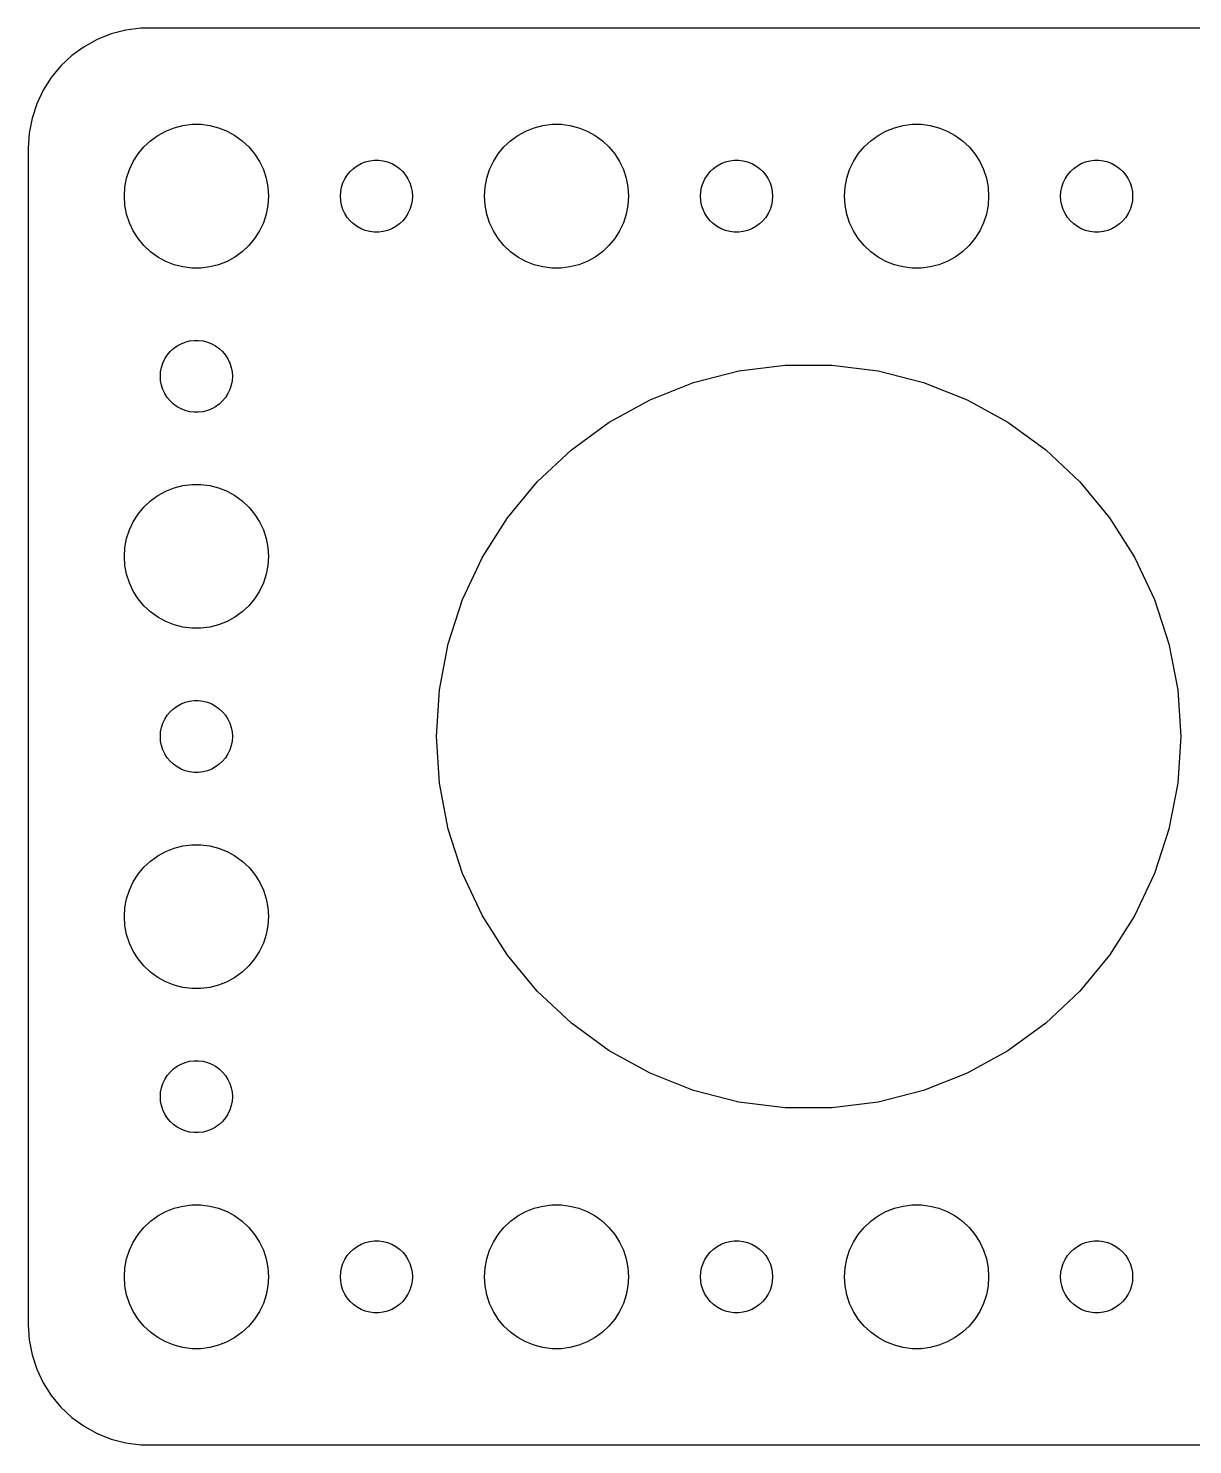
# Model space of a CAD drawing. Header units: metres. Extents: x -104 to 104, y 40 to 98.
# Drawn here: x -104.5 to -56, y 39.5 to 98.5 of the extents above; entities that cross this region are included whole.
import ezdxf

# ---------------------------------------------------------------- set-up
doc = ezdxf.new("R2010")
doc.units = ezdxf.units.M

msp = doc.modelspace()

# ---------------------------------------------------------------- linework, layer by layer
for p, q in [((-101.629, 98.0241), (-102.179, 97.7216)), ((-101.045, 98.2553), (-101.629, 98.0241)), ((-100.437, 98.4114), (-101.045, 98.2553)), ((-99.8139, 98.4901), (-100.437, 98.4114)), ((99.8139, 98.4901), (-99.8139, 98.4901)), ((-102.687, 97.3526), (-103.145, 96.9227)), ((-102.179, 97.7216), (-102.687, 97.3526)), ((-103.145, 96.9227), (-103.545, 96.4389)), ((-103.545, 96.4389), (-103.882, 95.9088)), ((-103.882, 95.9088), (-104.149, 95.3406)), ((-104.149, 95.3406), (-104.343, 94.7434)), ((-104.343, 94.7434), (-104.461, 94.1267)), ((-98.427, 94.3532), (-98.0621, 94.4469)), ((-98.0621, 94.4469), (-97.6884, 94.4941)), ((-97.6884, 94.4941), (-97.3116, 94.4941)), ((-97.3116, 94.4941), (-96.9379, 94.4469)), ((-96.9379, 94.4469), (-96.573, 94.3532)), ((-83.427, 94.3532), (-83.0621, 94.4469)), ((-83.0621, 94.4469), (-82.6884, 94.4941)), ((-82.6884, 94.4941), (-82.3116, 94.4941)), ((-82.3116, 94.4941), (-81.9379, 94.4469)), ((-81.9379, 94.4469), (-81.573, 94.3532)), ((-68.427, 94.3532), (-68.0621, 94.4469)), ((-68.0621, 94.4469), (-67.6884, 94.4941)), ((-67.6884, 94.4941), (-67.3116, 94.4941)), ((-67.3116, 94.4941), (-66.9379, 94.4469)), ((-66.9379, 94.4469), (-66.573, 94.3532)), ((-104.461, 94.1267), (-104.5, 93.5)), ((-99.6869, 93.5536), (-99.4123, 93.8115)), ((-99.4123, 93.8115), (-99.1075, 94.033)), ((-99.1075, 94.033), (-98.7773, 94.2145)), ((-98.7773, 94.2145), (-98.427, 94.3532)), ((-96.573, 94.3532), (-96.2227, 94.2145)), ((-96.2227, 94.2145), (-95.8925, 94.033)), ((-95.8925, 94.033), (-95.5877, 93.8115)), ((-95.5877, 93.8115), (-95.3131, 93.5536)), ((-84.6869, 93.5536), (-84.4123, 93.8115)), ((-84.4123, 93.8115), (-84.1075, 94.033)), ((-84.1075, 94.033), (-83.7773, 94.2145)), ((-83.7773, 94.2145), (-83.427, 94.3532)), ((-81.573, 94.3532), (-81.2227, 94.2145)), ((-81.2227, 94.2145), (-80.8925, 94.033)), ((-80.8925, 94.033), (-80.5877, 93.8115)), ((-80.5877, 93.8115), (-80.3131, 93.5536)), ((-69.6869, 93.5536), (-69.4123, 93.8115)), ((-69.4123, 93.8115), (-69.1075, 94.033)), ((-69.1075, 94.033), (-68.7773, 94.2145)), ((-68.7773, 94.2145), (-68.427, 94.3532)), ((-66.573, 94.3532), (-66.2227, 94.2145)), ((-66.2227, 94.2145), (-65.8925, 94.033)), ((-65.8925, 94.033), (-65.5877, 93.8115)), ((-65.5877, 93.8115), (-65.3131, 93.5536)), ((-104.5, 93.5), (-104.5, 44.5)), ((-100.129, 92.9453), (-99.927, 93.2634)), ((-99.927, 93.2634), (-99.6869, 93.5536)), ((-95.3131, 93.5536), (-95.073, 93.2634)), ((-95.073, 93.2634), (-94.8711, 92.9453)), ((-85.1289, 92.9453), (-84.927, 93.2634)), ((-84.927, 93.2634), (-84.6869, 93.5536)), ((-80.3131, 93.5536), (-80.073, 93.2634)), ((-80.073, 93.2634), (-79.8711, 92.9453)), ((-70.1289, 92.9453), (-69.927, 93.2634)), ((-69.927, 93.2634), (-69.6869, 93.5536)), ((-65.3131, 93.5536), (-65.073, 93.2634)), ((-65.073, 93.2634), (-64.8711, 92.9453)), ((-100.406, 92.2461), (-100.289, 92.6044)), ((-100.289, 92.6044), (-100.129, 92.9453)), ((-94.8711, 92.9453), (-94.7107, 92.6044)), ((-94.7107, 92.6044), (-94.5943, 92.2461)), ((-91.0934, 92.5268), (-90.9561, 92.6558)), ((-90.9561, 92.6558), (-90.8037, 92.7665)), ((-90.8037, 92.7665), (-90.6387, 92.8572)), ((-90.6387, 92.8572), (-90.4635, 92.9266)), ((-90.4635, 92.9266), (-90.2811, 92.9734)), ((-90.2811, 92.9734), (-90.0942, 92.997)), ((-90.0942, 92.997), (-89.9058, 92.997)), ((-89.9058, 92.997), (-89.7189, 92.9734)), ((-89.7189, 92.9734), (-89.5365, 92.9266)), ((-89.5365, 92.9266), (-89.3613, 92.8572)), ((-89.3613, 92.8572), (-89.1963, 92.7665)), ((-89.1963, 92.7665), (-89.0439, 92.6558)), ((-89.0439, 92.6558), (-88.9065, 92.5268)), ((-85.4057, 92.2461), (-85.2893, 92.6044)), ((-85.2893, 92.6044), (-85.1289, 92.9453)), ((-79.8711, 92.9453), (-79.7107, 92.6044)), ((-79.7107, 92.6044), (-79.5943, 92.2461)), ((-76.0934, 92.5268), (-75.9561, 92.6558)), ((-75.9561, 92.6558), (-75.8037, 92.7665)), ((-75.8037, 92.7665), (-75.6387, 92.8572)), ((-75.6387, 92.8572), (-75.4635, 92.9266)), ((-75.4635, 92.9266), (-75.2811, 92.9734)), ((-75.2811, 92.9734), (-75.0942, 92.997)), ((-75.0942, 92.997), (-74.9058, 92.997)), ((-74.9058, 92.997), (-74.7189, 92.9734)), ((-74.7189, 92.9734), (-74.5365, 92.9266)), ((-74.5365, 92.9266), (-74.3613, 92.8572)), ((-74.3613, 92.8572), (-74.1963, 92.7665)), ((-74.1963, 92.7665), (-74.0439, 92.6558)), ((-74.0439, 92.6558), (-73.9065, 92.5268)), ((-70.4057, 92.2461), (-70.2893, 92.6044)), ((-70.2893, 92.6044), (-70.1289, 92.9453)), ((-64.8711, 92.9453), (-64.7107, 92.6044)), ((-64.7107, 92.6044), (-64.5943, 92.2461)), ((-61.0934, 92.5268), (-60.9561, 92.6558)), ((-60.9561, 92.6558), (-60.8037, 92.7665)), ((-60.8037, 92.7665), (-60.6387, 92.8572)), ((-60.6387, 92.8572), (-60.4635, 92.9266)), ((-60.4635, 92.9266), (-60.2811, 92.9734)), ((-60.2811, 92.9734), (-60.0942, 92.997)), ((-60.0942, 92.997), (-59.9058, 92.997)), ((-59.9058, 92.997), (-59.7189, 92.9734)), ((-59.7189, 92.9734), (-59.5365, 92.9266)), ((-59.5365, 92.9266), (-59.3613, 92.8572)), ((-59.3613, 92.8572), (-59.1963, 92.7665)), ((-59.1963, 92.7665), (-59.0439, 92.6558)), ((-59.0439, 92.6558), (-58.9065, 92.5268)), ((-100.476, 91.876), (-100.406, 92.2461)), ((-94.5943, 92.2461), (-94.5237, 91.876)), ((-91.4529, 91.873), (-91.3947, 92.0522)), ((-91.3947, 92.0522), (-91.3145, 92.2226)), ((-91.3145, 92.2226), (-91.2135, 92.3817)), ((-91.2135, 92.3817), (-91.0934, 92.5268)), ((-88.9065, 92.5268), (-88.7865, 92.3817)), ((-88.7865, 92.3817), (-88.6855, 92.2226)), ((-88.6855, 92.2226), (-88.6053, 92.0522)), ((-88.6053, 92.0522), (-88.5471, 91.873)), ((-85.4763, 91.876), (-85.4057, 92.2461)), ((-79.5943, 92.2461), (-79.5237, 91.876)), ((-76.4529, 91.873), (-76.3947, 92.0522)), ((-76.3947, 92.0522), (-76.3145, 92.2226)), ((-76.3145, 92.2226), (-76.2135, 92.3817)), ((-76.2135, 92.3817), (-76.0934, 92.5268)), ((-73.9065, 92.5268), (-73.7865, 92.3817)), ((-73.7865, 92.3817), (-73.6855, 92.2226)), ((-73.6855, 92.2226), (-73.6053, 92.0522)), ((-73.6053, 92.0522), (-73.5471, 91.873)), ((-70.4763, 91.876), (-70.4057, 92.2461)), ((-64.5943, 92.2461), (-64.5237, 91.876)), ((-61.4529, 91.873), (-61.3947, 92.0522)), ((-61.3947, 92.0522), (-61.3145, 92.2226)), ((-61.3145, 92.2226), (-61.2135, 92.3817)), ((-61.2135, 92.3817), (-61.0934, 92.5268)), ((-58.9065, 92.5268), (-58.7865, 92.3817)), ((-58.7865, 92.3817), (-58.6855, 92.2226)), ((-58.6855, 92.2226), (-58.6053, 92.0522)), ((-58.6053, 92.0522), (-58.5471, 91.873)), ((-100.5, 91.5), (-100.476, 91.876)), ((-100.476, 91.124), (-100.5, 91.5)), ((-94.5237, 91.876), (-94.5, 91.5)), ((-94.5, 91.5), (-94.5237, 91.124)), ((-91.5, 91.5), (-91.4882, 91.688)), ((-91.4882, 91.312), (-91.5, 91.5)), ((-91.4882, 91.688), (-91.4529, 91.873)), ((-88.5471, 91.873), (-88.5118, 91.688)), ((-88.5118, 91.688), (-88.5, 91.5)), ((-88.5, 91.5), (-88.5118, 91.312)), ((-85.5, 91.5), (-85.4763, 91.876)), ((-85.4763, 91.124), (-85.5, 91.5)), ((-79.5237, 91.876), (-79.5, 91.5)), ((-79.5, 91.5), (-79.5237, 91.124)), ((-76.5, 91.5), (-76.4882, 91.688)), ((-76.4882, 91.312), (-76.5, 91.5)), ((-76.4882, 91.688), (-76.4529, 91.873)), ((-73.5471, 91.873), (-73.5118, 91.688)), ((-73.5118, 91.688), (-73.5, 91.5)), ((-73.5, 91.5), (-73.5118, 91.312)), ((-70.5, 91.5), (-70.4763, 91.876)), ((-70.4763, 91.124), (-70.5, 91.5)), ((-64.5237, 91.876), (-64.5, 91.5)), ((-64.5, 91.5), (-64.5237, 91.124)), ((-61.5, 91.5), (-61.4882, 91.688)), ((-61.4882, 91.312), (-61.5, 91.5)), ((-61.4882, 91.688), (-61.4529, 91.873)), ((-58.5471, 91.873), (-58.5118, 91.688)), ((-58.5118, 91.688), (-58.5, 91.5)), ((-58.5, 91.5), (-58.5118, 91.312)), ((-100.406, 90.7539), (-100.476, 91.124)), ((-94.5237, 91.124), (-94.5943, 90.7539)), ((-91.4529, 91.127), (-91.4882, 91.312)), ((-91.3947, 90.9478), (-91.4529, 91.127)), ((-91.3145, 90.7774), (-91.3947, 90.9478)), ((-88.6053, 90.9478), (-88.6855, 90.7774)), ((-88.5471, 91.127), (-88.6053, 90.9478)), ((-88.5118, 91.312), (-88.5471, 91.127)), ((-85.4057, 90.7539), (-85.4763, 91.124)), ((-79.5237, 91.124), (-79.5943, 90.7539)), ((-76.4529, 91.127), (-76.4882, 91.312)), ((-76.3947, 90.9478), (-76.4529, 91.127)), ((-76.3145, 90.7774), (-76.3947, 90.9478)), ((-73.6053, 90.9478), (-73.6855, 90.7774)), ((-73.5471, 91.127), (-73.6053, 90.9478)), ((-73.5118, 91.312), (-73.5471, 91.127)), ((-70.4057, 90.7539), (-70.4763, 91.124)), ((-64.5237, 91.124), (-64.5943, 90.7539)), ((-61.4529, 91.127), (-61.4882, 91.312)), ((-61.3947, 90.9478), (-61.4529, 91.127)), ((-61.3145, 90.7774), (-61.3947, 90.9478)), ((-58.6053, 90.9478), (-58.6855, 90.7774)), ((-58.5471, 91.127), (-58.6053, 90.9478)), ((-58.5118, 91.312), (-58.5471, 91.127)), ((-100.289, 90.3956), (-100.406, 90.7539)), ((-100.129, 90.0547), (-100.289, 90.3956)), ((-94.7107, 90.3956), (-94.8711, 90.0547)), ((-94.5943, 90.7539), (-94.7107, 90.3956)), ((-91.2135, 90.6183), (-91.3145, 90.7774)), ((-91.0934, 90.4732), (-91.2135, 90.6183)), ((-90.9561, 90.3442), (-91.0934, 90.4732)), ((-90.8037, 90.2335), (-90.9561, 90.3442)), ((-89.0439, 90.3442), (-89.1963, 90.2335)), ((-88.9065, 90.4732), (-89.0439, 90.3442)), ((-88.7865, 90.6183), (-88.9065, 90.4732)), ((-88.6855, 90.7774), (-88.7865, 90.6183)), ((-85.2893, 90.3956), (-85.4057, 90.7539)), ((-85.1289, 90.0547), (-85.2893, 90.3956)), ((-79.7107, 90.3956), (-79.8711, 90.0547)), ((-79.5943, 90.7539), (-79.7107, 90.3956)), ((-76.2135, 90.6183), (-76.3145, 90.7774)), ((-76.0934, 90.4732), (-76.2135, 90.6183)), ((-75.9561, 90.3442), (-76.0934, 90.4732)), ((-75.8037, 90.2335), (-75.9561, 90.3442)), ((-74.0439, 90.3442), (-74.1963, 90.2335)), ((-73.9065, 90.4732), (-74.0439, 90.3442)), ((-73.7865, 90.6183), (-73.9065, 90.4732)), ((-73.6855, 90.7774), (-73.7865, 90.6183)), ((-70.2893, 90.3956), (-70.4057, 90.7539)), ((-70.1289, 90.0547), (-70.2893, 90.3956)), ((-64.7107, 90.3956), (-64.8711, 90.0547)), ((-64.5943, 90.7539), (-64.7107, 90.3956)), ((-61.2135, 90.6183), (-61.3145, 90.7774)), ((-61.0934, 90.4732), (-61.2135, 90.6183)), ((-60.9561, 90.3442), (-61.0934, 90.4732)), ((-60.8037, 90.2335), (-60.9561, 90.3442)), ((-59.0439, 90.3442), (-59.1963, 90.2335)), ((-58.9065, 90.4732), (-59.0439, 90.3442)), ((-58.7865, 90.6183), (-58.9065, 90.4732)), ((-58.6855, 90.7774), (-58.7865, 90.6183)), ((-99.927, 89.7366), (-100.129, 90.0547)), ((-99.6869, 89.4464), (-99.927, 89.7366)), ((-95.073, 89.7366), (-95.3131, 89.4464)), ((-94.8711, 90.0547), (-95.073, 89.7366)), ((-90.6387, 90.1427), (-90.8037, 90.2335)), ((-90.4635, 90.0734), (-90.6387, 90.1427)), ((-90.2811, 90.0266), (-90.4635, 90.0734)), ((-90.0942, 90.003), (-90.2811, 90.0266)), ((-89.9058, 90.003), (-90.0942, 90.003)), ((-89.7189, 90.0266), (-89.9058, 90.003)), ((-89.5365, 90.0734), (-89.7189, 90.0266)), ((-89.3613, 90.1427), (-89.5365, 90.0734)), ((-89.1963, 90.2335), (-89.3613, 90.1427)), ((-84.927, 89.7366), (-85.1289, 90.0547)), ((-84.6869, 89.4464), (-84.927, 89.7366)), ((-80.073, 89.7366), (-80.3131, 89.4464)), ((-79.8711, 90.0547), (-80.073, 89.7366)), ((-75.6387, 90.1427), (-75.8037, 90.2335)), ((-75.4635, 90.0734), (-75.6387, 90.1427)), ((-75.2811, 90.0266), (-75.4635, 90.0734)), ((-75.0942, 90.003), (-75.2811, 90.0266)), ((-74.9058, 90.003), (-75.0942, 90.003)), ((-74.7189, 90.0266), (-74.9058, 90.003)), ((-74.5365, 90.0734), (-74.7189, 90.0266)), ((-74.3613, 90.1427), (-74.5365, 90.0734)), ((-74.1963, 90.2335), (-74.3613, 90.1427)), ((-69.927, 89.7366), (-70.1289, 90.0547)), ((-69.6869, 89.4464), (-69.927, 89.7366)), ((-65.073, 89.7366), (-65.3131, 89.4464)), ((-64.8711, 90.0547), (-65.073, 89.7366)), ((-60.6387, 90.1427), (-60.8037, 90.2335)), ((-60.4635, 90.0734), (-60.6387, 90.1427)), ((-60.2811, 90.0266), (-60.4635, 90.0734)), ((-60.0942, 90.003), (-60.2811, 90.0266)), ((-59.9058, 90.003), (-60.0942, 90.003)), ((-59.7189, 90.0266), (-59.9058, 90.003)), ((-59.5365, 90.0734), (-59.7189, 90.0266)), ((-59.3613, 90.1427), (-59.5365, 90.0734)), ((-59.1963, 90.2335), (-59.3613, 90.1427)), ((-99.4123, 89.1884), (-99.6869, 89.4464)), ((-99.1075, 88.967), (-99.4123, 89.1884)), ((-95.5877, 89.1884), (-95.8925, 88.967)), ((-95.3131, 89.4464), (-95.5877, 89.1884)), ((-84.4123, 89.1884), (-84.6869, 89.4464)), ((-84.1075, 88.967), (-84.4123, 89.1884)), ((-80.5877, 89.1884), (-80.8925, 88.967)), ((-80.3131, 89.4464), (-80.5877, 89.1884)), ((-69.4123, 89.1884), (-69.6869, 89.4464)), ((-69.1075, 88.967), (-69.4123, 89.1884)), ((-65.5877, 89.1884), (-65.8925, 88.967)), ((-65.3131, 89.4464), (-65.5877, 89.1884)), ((-98.7773, 88.7855), (-99.1075, 88.967)), ((-98.427, 88.6468), (-98.7773, 88.7855)), ((-98.0621, 88.5531), (-98.427, 88.6468)), ((-97.6884, 88.5059), (-98.0621, 88.5531)), ((-97.3116, 88.5059), (-97.6884, 88.5059)), ((-96.9379, 88.5531), (-97.3116, 88.5059)), ((-96.573, 88.6468), (-96.9379, 88.5531)), ((-96.2227, 88.7855), (-96.573, 88.6468)), ((-95.8925, 88.967), (-96.2227, 88.7855)), ((-83.7773, 88.7855), (-84.1075, 88.967)), ((-83.427, 88.6468), (-83.7773, 88.7855)), ((-83.0621, 88.5531), (-83.427, 88.6468)), ((-82.6884, 88.5059), (-83.0621, 88.5531)), ((-82.3116, 88.5059), (-82.6884, 88.5059)), ((-81.9379, 88.5531), (-82.3116, 88.5059)), ((-81.573, 88.6468), (-81.9379, 88.5531)), ((-81.2227, 88.7855), (-81.573, 88.6468)), ((-80.8925, 88.967), (-81.2227, 88.7855)), ((-68.7773, 88.7855), (-69.1075, 88.967)), ((-68.427, 88.6468), (-68.7773, 88.7855)), ((-68.0621, 88.5531), (-68.427, 88.6468)), ((-67.6884, 88.5059), (-68.0621, 88.5531)), ((-67.3116, 88.5059), (-67.6884, 88.5059)), ((-66.9379, 88.5531), (-67.3116, 88.5059)), ((-66.573, 88.6468), (-66.9379, 88.5531)), ((-66.2227, 88.7855), (-66.573, 88.6468)), ((-65.8925, 88.967), (-66.2227, 88.7855)), ((-98.7135, 84.8817), (-98.5934, 85.0268)), ((-98.5934, 85.0268), (-98.4561, 85.1558)), ((-98.4561, 85.1558), (-98.3037, 85.2665)), ((-98.3037, 85.2665), (-98.1387, 85.3572)), ((-98.1387, 85.3572), (-97.9635, 85.4266)), ((-97.9635, 85.4266), (-97.7811, 85.4734)), ((-97.7811, 85.4734), (-97.5942, 85.497)), ((-97.5942, 85.497), (-97.4058, 85.497)), ((-97.4058, 85.497), (-97.2189, 85.4734)), ((-97.2189, 85.4734), (-97.0365, 85.4266)), ((-97.0365, 85.4266), (-96.8613, 85.3572)), ((-96.8613, 85.3572), (-96.6963, 85.2665)), ((-96.6963, 85.2665), (-96.5439, 85.1558)), ((-96.5439, 85.1558), (-96.4065, 85.0268)), ((-96.4065, 85.0268), (-96.2865, 84.8817)), ((-98.9882, 84.188), (-98.9529, 84.373)), ((-98.9529, 84.373), (-98.8947, 84.5522)), ((-98.8947, 84.5522), (-98.8145, 84.7226)), ((-98.8145, 84.7226), (-98.7135, 84.8817)), ((-96.2865, 84.8817), (-96.1855, 84.7226)), ((-96.1855, 84.7226), (-96.1053, 84.5522)), ((-96.1053, 84.5522), (-96.0471, 84.373)), ((-96.0471, 84.373), (-96.0118, 84.188)), ((-74.9044, 84.2254), (-72.9733, 84.4694)), ((-72.9733, 84.4694), (-71.0267, 84.4694)), ((-71.0267, 84.4694), (-69.0956, 84.2254)), ((-99, 84), (-98.9882, 84.188)), ((-98.9882, 83.812), (-99, 84)), ((-98.9529, 83.627), (-98.9882, 83.812)), ((-96.0118, 83.812), (-96.0471, 83.627)), ((-96.0118, 84.188), (-96, 84)), ((-96, 84), (-96.0118, 83.812)), ((-76.7898, 83.7414), (-74.9044, 84.2254)), ((-69.0956, 84.2254), (-67.2102, 83.7414)), ((-98.8947, 83.4478), (-98.9529, 83.627)), ((-98.8145, 83.2774), (-98.8947, 83.4478)), ((-98.7135, 83.1183), (-98.8145, 83.2774)), ((-96.1855, 83.2774), (-96.2865, 83.1183)), ((-96.1053, 83.4478), (-96.1855, 83.2774)), ((-96.0471, 83.627), (-96.1053, 83.4478)), ((-78.5996, 83.0248), (-76.7898, 83.7414)), ((-67.2102, 83.7414), (-65.4004, 83.0248)), ((-98.5934, 82.9732), (-98.7135, 83.1183)), ((-98.4561, 82.8442), (-98.5934, 82.9732)), ((-98.3037, 82.7335), (-98.4561, 82.8442)), ((-98.1387, 82.6427), (-98.3037, 82.7335)), ((-97.9635, 82.5734), (-98.1387, 82.6427)), ((-97.7811, 82.5266), (-97.9635, 82.5734)), ((-97.0365, 82.5734), (-97.2189, 82.5266)), ((-96.8613, 82.6427), (-97.0365, 82.5734)), ((-96.6963, 82.7335), (-96.8613, 82.6427)), ((-96.5439, 82.8442), (-96.6963, 82.7335)), ((-96.4065, 82.9732), (-96.5439, 82.8442)), ((-96.2865, 83.1183), (-96.4065, 82.9732)), ((-80.3053, 82.0871), (-78.5996, 83.0248)), ((-65.4004, 83.0248), (-63.6947, 82.0871)), ((-97.5942, 82.5029), (-97.7811, 82.5266)), ((-97.4058, 82.5029), (-97.5942, 82.5029)), ((-97.2189, 82.5266), (-97.4058, 82.5029)), ((-81.8801, 80.9429), (-80.3053, 82.0871)), ((-63.6947, 82.0871), (-62.1199, 80.9429)), ((-83.299, 79.6105), (-81.8801, 80.9429)), ((-62.1199, 80.9429), (-60.701, 79.6105)), ((-99.1075, 79.033), (-98.7773, 79.2145)), ((-98.7773, 79.2145), (-98.427, 79.3532)), ((-98.427, 79.3532), (-98.0621, 79.4469)), ((-98.0621, 79.4469), (-97.6884, 79.4941)), ((-97.6884, 79.4941), (-97.3116, 79.4941)), ((-97.3116, 79.4941), (-96.9379, 79.4469)), ((-96.9379, 79.4469), (-96.573, 79.3532)), ((-96.573, 79.3532), (-96.2227, 79.2145)), ((-96.2227, 79.2145), (-95.8925, 79.033)), ((-84.5398, 78.1107), (-83.299, 79.6105)), ((-60.701, 79.6105), (-59.4602, 78.1107)), ((-99.927, 78.2634), (-99.6869, 78.5536)), ((-99.6869, 78.5536), (-99.4123, 78.8115)), ((-99.4123, 78.8115), (-99.1075, 79.033)), ((-95.8925, 79.033), (-95.5877, 78.8115)), ((-95.5877, 78.8115), (-95.3131, 78.5536)), ((-95.3131, 78.5536), (-95.073, 78.2634)), ((-100.289, 77.6044), (-100.129, 77.9453)), ((-100.129, 77.9453), (-99.927, 78.2634)), ((-95.073, 78.2634), (-94.8711, 77.9453)), ((-94.8711, 77.9453), (-94.7107, 77.6044)), ((-85.5827, 76.4672), (-84.5398, 78.1107)), ((-59.4602, 78.1107), (-58.4172, 76.4672)), ((-100.406, 77.2461), (-100.289, 77.6044)), ((-94.7107, 77.6044), (-94.5943, 77.2461)), ((-100.5, 76.5), (-100.476, 76.876)), ((-100.476, 76.876), (-100.406, 77.2461)), ((-94.5943, 77.2461), (-94.5237, 76.876)), ((-94.5237, 76.876), (-94.5, 76.5)), ((-100.476, 76.124), (-100.5, 76.5)), ((-100.406, 75.7539), (-100.476, 76.124)), ((-94.5237, 76.124), (-94.5943, 75.7539)), ((-94.5, 76.5), (-94.5237, 76.124)), ((-86.4115, 74.7059), (-85.5827, 76.4672)), ((-58.4172, 76.4672), (-57.5885, 74.7059)), ((-100.289, 75.3956), (-100.406, 75.7539)), ((-94.5943, 75.7539), (-94.7107, 75.3956)), ((-100.129, 75.0547), (-100.289, 75.3956)), ((-99.927, 74.7366), (-100.129, 75.0547)), ((-94.8711, 75.0547), (-95.073, 74.7366)), ((-94.7107, 75.3956), (-94.8711, 75.0547)), ((-99.6869, 74.4464), (-99.927, 74.7366)), ((-99.4123, 74.1884), (-99.6869, 74.4464)), ((-95.3131, 74.4464), (-95.5877, 74.1884)), ((-95.073, 74.7366), (-95.3131, 74.4464)), ((-87.013, 72.8547), (-86.4115, 74.7059)), ((-57.5885, 74.7059), (-56.987, 72.8547)), ((-99.1075, 73.967), (-99.4123, 74.1884)), ((-98.7773, 73.7855), (-99.1075, 73.967)), ((-98.427, 73.6468), (-98.7773, 73.7855)), ((-96.2227, 73.7855), (-96.573, 73.6468)), ((-95.8925, 73.967), (-96.2227, 73.7855)), ((-95.5877, 74.1884), (-95.8925, 73.967)), ((-98.0621, 73.5531), (-98.427, 73.6468)), ((-97.6884, 73.5059), (-98.0621, 73.5531)), ((-97.3116, 73.5059), (-97.6884, 73.5059)), ((-96.9379, 73.5531), (-97.3116, 73.5059)), ((-96.573, 73.6468), (-96.9379, 73.5531)), ((-87.3778, 70.9427), (-87.013, 72.8547)), ((-56.987, 72.8547), (-56.6222, 70.9427)), ((-87.5, 69), (-87.3778, 70.9427)), ((-56.6222, 70.9427), (-56.5, 69)), ((-98.4561, 70.1558), (-98.3037, 70.2665)), ((-98.3037, 70.2665), (-98.1387, 70.3572)), ((-98.1387, 70.3572), (-97.9635, 70.4266)), ((-97.9635, 70.4266), (-97.7811, 70.4734)), ((-97.7811, 70.4734), (-97.5942, 70.497)), ((-97.5942, 70.497), (-97.4058, 70.497)), ((-97.4058, 70.497), (-97.2189, 70.4734)), ((-97.2189, 70.4734), (-97.0365, 70.4266)), ((-97.0365, 70.4266), (-96.8613, 70.3572)), ((-96.8613, 70.3572), (-96.6963, 70.2665)), ((-96.6963, 70.2665), (-96.5439, 70.1558)), ((-98.8947, 69.5522), (-98.8145, 69.7226)), ((-98.8145, 69.7226), (-98.7135, 69.8817)), ((-98.7135, 69.8817), (-98.5934, 70.0268)), ((-98.5934, 70.0268), (-98.4561, 70.1558)), ((-96.5439, 70.1558), (-96.4065, 70.0268)), ((-96.4065, 70.0268), (-96.2865, 69.8817)), ((-96.2865, 69.8817), (-96.1855, 69.7226)), ((-96.1855, 69.7226), (-96.1053, 69.5522)), ((-99, 69), (-98.9882, 69.188)), ((-98.9882, 69.188), (-98.9529, 69.373)), ((-98.9529, 69.373), (-98.8947, 69.5522)), ((-96.1053, 69.5522), (-96.0471, 69.373)), ((-96.0471, 69.373), (-96.0118, 69.188)), ((-96.0118, 69.188), (-96, 69)), ((-98.9882, 68.812), (-99, 69)), ((-98.9529, 68.627), (-98.9882, 68.812)), ((-98.8947, 68.4478), (-98.9529, 68.627)), ((-98.8145, 68.2774), (-98.8947, 68.4478)), ((-96.1053, 68.4478), (-96.1855, 68.2774)), ((-96.0471, 68.627), (-96.1053, 68.4478)), ((-96.0118, 68.812), (-96.0471, 68.627)), ((-96, 69), (-96.0118, 68.812)), ((-87.3778, 67.0573), (-87.5, 69)), ((-56.5, 69), (-56.6222, 67.0573)), ((-98.7135, 68.1183), (-98.8145, 68.2774)), ((-98.5934, 67.9732), (-98.7135, 68.1183)), ((-98.4561, 67.8442), (-98.5934, 67.9732)), ((-98.3037, 67.7335), (-98.4561, 67.8442)), ((-96.5439, 67.8442), (-96.6963, 67.7335)), ((-96.4065, 67.9732), (-96.5439, 67.8442)), ((-96.2865, 68.1183), (-96.4065, 67.9732)), ((-96.1855, 68.2774), (-96.2865, 68.1183)), ((-98.1387, 67.6428), (-98.3037, 67.7335)), ((-97.9635, 67.5734), (-98.1387, 67.6428)), ((-97.7811, 67.5266), (-97.9635, 67.5734)), ((-97.5942, 67.503), (-97.7811, 67.5266)), ((-97.4058, 67.503), (-97.5942, 67.503)), ((-97.2189, 67.5266), (-97.4058, 67.503)), ((-97.0365, 67.5734), (-97.2189, 67.5266)), ((-96.8613, 67.6428), (-97.0365, 67.5734)), ((-96.6963, 67.7335), (-96.8613, 67.6428)), ((-87.013, 65.1453), (-87.3778, 67.0573)), ((-56.6222, 67.0573), (-56.987, 65.1453)), ((-86.4115, 63.2941), (-87.013, 65.1453)), ((-56.987, 65.1453), (-57.5885, 63.2941)), ((-98.7773, 64.2145), (-98.427, 64.3532)), ((-98.427, 64.3532), (-98.0621, 64.4469)), ((-98.0621, 64.4469), (-97.6884, 64.4941)), ((-97.6884, 64.4941), (-97.3116, 64.4941)), ((-97.3116, 64.4941), (-96.9379, 64.4469)), ((-96.9379, 64.4469), (-96.573, 64.3532)), ((-96.573, 64.3532), (-96.2227, 64.2145)), ((-99.6869, 63.5536), (-99.4123, 63.8116)), ((-99.4123, 63.8116), (-99.1075, 64.033)), ((-99.1075, 64.033), (-98.7773, 64.2145)), ((-96.2227, 64.2145), (-95.8925, 64.033)), ((-95.8925, 64.033), (-95.5877, 63.8116)), ((-95.5877, 63.8116), (-95.3131, 63.5536)), ((-100.129, 62.9453), (-99.927, 63.2634)), ((-99.927, 63.2634), (-99.6869, 63.5536)), ((-95.3131, 63.5536), (-95.073, 63.2634)), ((-95.073, 63.2634), (-94.8711, 62.9453)), ((-85.5827, 61.5328), (-86.4115, 63.2941)), ((-57.5885, 63.2941), (-58.4172, 61.5328)), ((-100.406, 62.2461), (-100.289, 62.6044)), ((-100.289, 62.6044), (-100.129, 62.9453)), ((-94.8711, 62.9453), (-94.7107, 62.6044)), ((-94.7107, 62.6044), (-94.5943, 62.2461)), ((-100.476, 61.876), (-100.406, 62.2461)), ((-94.5943, 62.2461), (-94.5237, 61.876)), ((-100.5, 61.5), (-100.476, 61.876)), ((-100.476, 61.124), (-100.5, 61.5)), ((-94.5237, 61.876), (-94.5, 61.5)), ((-94.5, 61.5), (-94.5237, 61.124)), ((-84.5398, 59.8893), (-85.5827, 61.5328)), ((-58.4172, 61.5328), (-59.4602, 59.8893)), ((-100.406, 60.7539), (-100.476, 61.124)), ((-100.289, 60.3956), (-100.406, 60.7539)), ((-94.5943, 60.7539), (-94.7107, 60.3956)), ((-94.5237, 61.124), (-94.5943, 60.7539)), ((-100.129, 60.0547), (-100.289, 60.3956)), ((-94.7107, 60.3956), (-94.8711, 60.0547)), ((-99.927, 59.7366), (-100.129, 60.0547)), ((-99.6869, 59.4464), (-99.927, 59.7366)), ((-95.073, 59.7366), (-95.3131, 59.4464)), ((-94.8711, 60.0547), (-95.073, 59.7366)), ((-83.299, 58.3895), (-84.5398, 59.8893)), ((-59.4602, 59.8893), (-60.701, 58.3895)), ((-99.4123, 59.1885), (-99.6869, 59.4464)), ((-99.1075, 58.967), (-99.4123, 59.1885)), ((-95.5877, 59.1885), (-95.8925, 58.967)), ((-95.3131, 59.4464), (-95.5877, 59.1885)), ((-98.7773, 58.7855), (-99.1075, 58.967)), ((-98.427, 58.6468), (-98.7773, 58.7855)), ((-98.0621, 58.5531), (-98.427, 58.6468)), ((-97.6884, 58.5059), (-98.0621, 58.5531)), ((-97.3116, 58.5059), (-97.6884, 58.5059)), ((-96.9379, 58.5531), (-97.3116, 58.5059)), ((-96.573, 58.6468), (-96.9379, 58.5531)), ((-96.2227, 58.7855), (-96.573, 58.6468)), ((-95.8925, 58.967), (-96.2227, 58.7855)), ((-81.8801, 57.0571), (-83.299, 58.3895)), ((-60.701, 58.3895), (-62.1199, 57.0571)), ((-80.3053, 55.9129), (-81.8801, 57.0571)), ((-62.1199, 57.0571), (-63.6947, 55.9129)), ((-97.9635, 55.4266), (-97.7811, 55.4734)), ((-97.7811, 55.4734), (-97.5942, 55.4971)), ((-97.5942, 55.4971), (-97.4058, 55.4971)), ((-97.4058, 55.4971), (-97.2189, 55.4734)), ((-97.2189, 55.4734), (-97.0365, 55.4266)), ((-78.5996, 54.9752), (-80.3053, 55.9129)), ((-63.6947, 55.9129), (-65.4004, 54.9752)), ((-98.8145, 54.7226), (-98.7135, 54.8817)), ((-98.7135, 54.8817), (-98.5934, 55.0268)), ((-98.5934, 55.0268), (-98.4561, 55.1558)), ((-98.4561, 55.1558), (-98.3037, 55.2665)), ((-98.3037, 55.2665), (-98.1387, 55.3573)), ((-98.1387, 55.3573), (-97.9635, 55.4266)), ((-97.0365, 55.4266), (-96.8613, 55.3573)), ((-96.8613, 55.3573), (-96.6963, 55.2665)), ((-96.6963, 55.2665), (-96.5439, 55.1558)), ((-96.5439, 55.1558), (-96.4065, 55.0268)), ((-96.4065, 55.0268), (-96.2865, 54.8817)), ((-96.2865, 54.8817), (-96.1855, 54.7226)), ((-76.7898, 54.2586), (-78.5996, 54.9752)), ((-65.4004, 54.9752), (-67.2102, 54.2586)), ((-98.9882, 54.188), (-98.9529, 54.373)), ((-98.9529, 54.373), (-98.8947, 54.5522)), ((-98.8947, 54.5522), (-98.8145, 54.7226)), ((-96.1855, 54.7226), (-96.1053, 54.5522)), ((-96.1053, 54.5522), (-96.0471, 54.373)), ((-96.0471, 54.373), (-96.0118, 54.188)), ((-99, 54), (-98.9882, 54.188)), ((-98.9882, 53.812), (-99, 54)), ((-98.9529, 53.627), (-98.9882, 53.812)), ((-96.0118, 53.812), (-96.0471, 53.627)), ((-96.0118, 54.188), (-96, 54)), ((-96, 54), (-96.0118, 53.812)), ((-74.9044, 53.7746), (-76.7898, 54.2586)), ((-72.9733, 53.5306), (-74.9044, 53.7746)), ((-69.0956, 53.7746), (-71.0267, 53.5306)), ((-67.2102, 54.2586), (-69.0956, 53.7746)), ((-98.8947, 53.4478), (-98.9529, 53.627)), ((-98.8145, 53.2774), (-98.8947, 53.4478)), ((-98.7135, 53.1183), (-98.8145, 53.2774)), ((-98.5934, 52.9732), (-98.7135, 53.1183)), ((-96.2865, 53.1183), (-96.4065, 52.9732)), ((-96.1855, 53.2774), (-96.2865, 53.1183)), ((-96.1053, 53.4478), (-96.1855, 53.2774)), ((-96.0471, 53.627), (-96.1053, 53.4478)), ((-71.0267, 53.5306), (-72.9733, 53.5306)), ((-98.4561, 52.8442), (-98.5934, 52.9732)), ((-98.3037, 52.7335), (-98.4561, 52.8442)), ((-98.1387, 52.6428), (-98.3037, 52.7335)), ((-97.9635, 52.5734), (-98.1387, 52.6428)), ((-97.7811, 52.5266), (-97.9635, 52.5734)), ((-97.5942, 52.503), (-97.7811, 52.5266)), ((-97.4058, 52.503), (-97.5942, 52.503)), ((-97.2189, 52.5266), (-97.4058, 52.503)), ((-97.0365, 52.5734), (-97.2189, 52.5266)), ((-96.8613, 52.6428), (-97.0365, 52.5734)), ((-96.6963, 52.7335), (-96.8613, 52.6428)), ((-96.5439, 52.8442), (-96.6963, 52.7335)), ((-96.4065, 52.9732), (-96.5439, 52.8442)), ((-99.4123, 48.8116), (-99.1075, 49.033)), ((-99.1075, 49.033), (-98.7773, 49.2145)), ((-98.7773, 49.2145), (-98.427, 49.3532)), ((-98.427, 49.3532), (-98.0621, 49.4469)), ((-98.0621, 49.4469), (-97.6884, 49.4941)), ((-97.6884, 49.4941), (-97.3116, 49.4941)), ((-97.3116, 49.4941), (-96.9379, 49.4469)), ((-96.9379, 49.4469), (-96.573, 49.3532)), ((-96.573, 49.3532), (-96.2227, 49.2145)), ((-96.2227, 49.2145), (-95.8925, 49.033)), ((-95.8925, 49.033), (-95.5877, 48.8116)), ((-84.4123, 48.8116), (-84.1075, 49.033)), ((-84.1075, 49.033), (-83.7773, 49.2145)), ((-83.7773, 49.2145), (-83.427, 49.3532)), ((-83.427, 49.3532), (-83.0621, 49.4469)), ((-83.0621, 49.4469), (-82.6884, 49.4941)), ((-82.6884, 49.4941), (-82.3116, 49.4941)), ((-82.3116, 49.4941), (-81.9379, 49.4469)), ((-81.9379, 49.4469), (-81.573, 49.3532)), ((-81.573, 49.3532), (-81.2227, 49.2145)), ((-81.2227, 49.2145), (-80.8925, 49.033)), ((-80.8925, 49.033), (-80.5877, 48.8116)), ((-69.4123, 48.8116), (-69.1075, 49.033)), ((-69.1075, 49.033), (-68.7773, 49.2145)), ((-68.7773, 49.2145), (-68.427, 49.3532)), ((-68.427, 49.3532), (-68.0621, 49.4469)), ((-68.0621, 49.4469), (-67.6884, 49.4941)), ((-67.6884, 49.4941), (-67.3116, 49.4941)), ((-67.3116, 49.4941), (-66.9379, 49.4469)), ((-66.9379, 49.4469), (-66.573, 49.3532)), ((-66.573, 49.3532), (-66.2227, 49.2145)), ((-66.2227, 49.2145), (-65.8925, 49.033)), ((-65.8925, 49.033), (-65.5877, 48.8116)), ((-99.927, 48.2634), (-99.6869, 48.5536)), ((-99.6869, 48.5536), (-99.4123, 48.8116)), ((-95.5877, 48.8116), (-95.3131, 48.5536)), ((-95.3131, 48.5536), (-95.073, 48.2634)), ((-84.927, 48.2634), (-84.6869, 48.5536)), ((-84.6869, 48.5536), (-84.4123, 48.8116)), ((-80.5877, 48.8116), (-80.3131, 48.5536)), ((-80.3131, 48.5536), (-80.073, 48.2634)), ((-69.927, 48.2634), (-69.6869, 48.5536)), ((-69.6869, 48.5536), (-69.4123, 48.8116)), ((-65.5877, 48.8116), (-65.3131, 48.5536)), ((-65.3131, 48.5536), (-65.073, 48.2634)), ((-100.289, 47.6044), (-100.129, 47.9453)), ((-100.129, 47.9453), (-99.927, 48.2634)), ((-95.073, 48.2634), (-94.8711, 47.9453)), ((-94.8711, 47.9453), (-94.7107, 47.6044)), ((-90.8037, 47.7665), (-90.6387, 47.8573)), ((-90.6387, 47.8573), (-90.4635, 47.9266)), ((-90.4635, 47.9266), (-90.2811, 47.9734)), ((-90.2811, 47.9734), (-90.0942, 47.997)), ((-90.0942, 47.997), (-89.9058, 47.997)), ((-89.9058, 47.997), (-89.7189, 47.9734)), ((-89.7189, 47.9734), (-89.5365, 47.9266)), ((-89.5365, 47.9266), (-89.3613, 47.8573)), ((-89.3613, 47.8573), (-89.1963, 47.7665)), ((-85.2893, 47.6044), (-85.1289, 47.9453)), ((-85.1289, 47.9453), (-84.927, 48.2634)), ((-80.073, 48.2634), (-79.8711, 47.9453)), ((-79.8711, 47.9453), (-79.7107, 47.6044)), ((-75.8037, 47.7665), (-75.6387, 47.8573)), ((-75.6387, 47.8573), (-75.4635, 47.9266)), ((-75.4635, 47.9266), (-75.2811, 47.9734)), ((-75.2811, 47.9734), (-75.0942, 47.997)), ((-75.0942, 47.997), (-74.9058, 47.997)), ((-74.9058, 47.997), (-74.7189, 47.9734)), ((-74.7189, 47.9734), (-74.5365, 47.9266)), ((-74.5365, 47.9266), (-74.3613, 47.8573)), ((-74.3613, 47.8573), (-74.1963, 47.7665)), ((-70.2893, 47.6044), (-70.1289, 47.9453)), ((-70.1289, 47.9453), (-69.927, 48.2634)), ((-65.073, 48.2634), (-64.8711, 47.9453)), ((-64.8711, 47.9453), (-64.7107, 47.6044)), ((-60.8037, 47.7665), (-60.6387, 47.8573)), ((-60.6387, 47.8573), (-60.4635, 47.9266)), ((-60.4635, 47.9266), (-60.2811, 47.9734)), ((-60.2811, 47.9734), (-60.0942, 47.997)), ((-60.0942, 47.997), (-59.9058, 47.997)), ((-59.9058, 47.997), (-59.7189, 47.9734)), ((-59.7189, 47.9734), (-59.5365, 47.9266)), ((-59.5365, 47.9266), (-59.3613, 47.8573)), ((-59.3613, 47.8573), (-59.1963, 47.7665)), ((-100.476, 46.876), (-100.406, 47.2461)), ((-100.406, 47.2461), (-100.289, 47.6044)), ((-94.7107, 47.6044), (-94.5943, 47.2461)), ((-94.5943, 47.2461), (-94.5237, 46.876)), ((-91.3947, 47.0522), (-91.3145, 47.2226)), ((-91.3145, 47.2226), (-91.2135, 47.3817)), ((-91.2135, 47.3817), (-91.0934, 47.5268)), ((-91.0934, 47.5268), (-90.9561, 47.6558)), ((-90.9561, 47.6558), (-90.8037, 47.7665)), ((-89.1963, 47.7665), (-89.0439, 47.6558)), ((-89.0439, 47.6558), (-88.9065, 47.5268)), ((-88.9065, 47.5268), (-88.7865, 47.3817)), ((-88.7865, 47.3817), (-88.6855, 47.2226)), ((-88.6855, 47.2226), (-88.6053, 47.0522)), ((-85.4763, 46.876), (-85.4057, 47.2461)), ((-85.4057, 47.2461), (-85.2893, 47.6044)), ((-79.7107, 47.6044), (-79.5943, 47.2461)), ((-79.5943, 47.2461), (-79.5237, 46.876)), ((-76.3947, 47.0522), (-76.3145, 47.2226)), ((-76.3145, 47.2226), (-76.2135, 47.3817)), ((-76.2135, 47.3817), (-76.0934, 47.5268)), ((-76.0934, 47.5268), (-75.9561, 47.6558)), ((-75.9561, 47.6558), (-75.8037, 47.7665)), ((-74.1963, 47.7665), (-74.0439, 47.6558)), ((-74.0439, 47.6558), (-73.9065, 47.5268)), ((-73.9065, 47.5268), (-73.7865, 47.3817)), ((-73.7865, 47.3817), (-73.6855, 47.2226)), ((-73.6855, 47.2226), (-73.6053, 47.0522)), ((-70.4763, 46.876), (-70.4057, 47.2461)), ((-70.4057, 47.2461), (-70.2893, 47.6044)), ((-64.7107, 47.6044), (-64.5943, 47.2461)), ((-64.5943, 47.2461), (-64.5237, 46.876)), ((-61.3947, 47.0522), (-61.3145, 47.2226)), ((-61.3145, 47.2226), (-61.2135, 47.3817)), ((-61.2135, 47.3817), (-61.0934, 47.5268)), ((-61.0934, 47.5268), (-60.9561, 47.6558)), ((-60.9561, 47.6558), (-60.8037, 47.7665)), ((-59.1963, 47.7665), (-59.0439, 47.6558)), ((-59.0439, 47.6558), (-58.9065, 47.5268)), ((-58.9065, 47.5268), (-58.7865, 47.3817)), ((-58.7865, 47.3817), (-58.6855, 47.2226)), ((-58.6855, 47.2226), (-58.6053, 47.0522)), ((-100.5, 46.5), (-100.476, 46.876)), ((-94.5237, 46.876), (-94.5, 46.5)), ((-91.5, 46.5), (-91.4882, 46.688)), ((-91.4882, 46.688), (-91.4529, 46.873)), ((-91.4529, 46.873), (-91.3947, 47.0522)), ((-88.6053, 47.0522), (-88.5471, 46.873)), ((-88.5471, 46.873), (-88.5118, 46.688)), ((-88.5118, 46.688), (-88.5, 46.5)), ((-85.5, 46.5), (-85.4763, 46.876)), ((-79.5237, 46.876), (-79.5, 46.5)), ((-76.5, 46.5), (-76.4882, 46.688)), ((-76.4882, 46.688), (-76.4529, 46.873)), ((-76.4529, 46.873), (-76.3947, 47.0522)), ((-73.6053, 47.0522), (-73.5471, 46.873)), ((-73.5471, 46.873), (-73.5118, 46.688)), ((-73.5118, 46.688), (-73.5, 46.5)), ((-70.5, 46.5), (-70.4763, 46.876)), ((-64.5237, 46.876), (-64.5, 46.5)), ((-61.5, 46.5), (-61.4882, 46.688)), ((-61.4882, 46.688), (-61.4529, 46.873)), ((-61.4529, 46.873), (-61.3947, 47.0522)), ((-58.6053, 47.0522), (-58.5471, 46.873)), ((-58.5471, 46.873), (-58.5118, 46.688)), ((-58.5118, 46.688), (-58.5, 46.5)), ((-100.476, 46.124), (-100.5, 46.5)), ((-100.406, 45.7539), (-100.476, 46.124)), ((-94.5237, 46.124), (-94.5943, 45.7539)), ((-94.5, 46.5), (-94.5237, 46.124)), ((-91.4882, 46.312), (-91.5, 46.5)), ((-91.4529, 46.127), (-91.4882, 46.312)), ((-91.3947, 45.9478), (-91.4529, 46.127)), ((-88.5471, 46.127), (-88.6053, 45.9478)), ((-88.5118, 46.312), (-88.5471, 46.127)), ((-88.5, 46.5), (-88.5118, 46.312)), ((-85.4763, 46.124), (-85.5, 46.5)), ((-85.4057, 45.7539), (-85.4763, 46.124)), ((-79.5237, 46.124), (-79.5943, 45.7539)), ((-79.5, 46.5), (-79.5237, 46.124)), ((-76.4882, 46.312), (-76.5, 46.5)), ((-76.4529, 46.127), (-76.4882, 46.312)), ((-76.3947, 45.9478), (-76.4529, 46.127)), ((-73.5471, 46.127), (-73.6053, 45.9478)), ((-73.5118, 46.312), (-73.5471, 46.127)), ((-73.5, 46.5), (-73.5118, 46.312)), ((-70.4763, 46.124), (-70.5, 46.5)), ((-70.4057, 45.7539), (-70.4763, 46.124)), ((-64.5237, 46.124), (-64.5943, 45.7539)), ((-64.5, 46.5), (-64.5237, 46.124)), ((-61.4882, 46.312), (-61.5, 46.5)), ((-61.4529, 46.127), (-61.4882, 46.312)), ((-61.3947, 45.9478), (-61.4529, 46.127)), ((-58.5471, 46.127), (-58.6053, 45.9478)), ((-58.5118, 46.312), (-58.5471, 46.127)), ((-58.5, 46.5), (-58.5118, 46.312)), ((-100.289, 45.3956), (-100.406, 45.7539)), ((-94.5943, 45.7539), (-94.7107, 45.3956)), ((-91.3145, 45.7774), (-91.3947, 45.9478)), ((-91.2135, 45.6183), (-91.3145, 45.7774)), ((-91.0934, 45.4732), (-91.2135, 45.6183)), ((-90.9561, 45.3442), (-91.0934, 45.4732)), ((-88.9065, 45.4732), (-89.0439, 45.3442)), ((-88.7865, 45.6183), (-88.9065, 45.4732)), ((-88.6855, 45.7774), (-88.7865, 45.6183)), ((-88.6053, 45.9478), (-88.6855, 45.7774)), ((-85.2893, 45.3956), (-85.4057, 45.7539)), ((-79.5943, 45.7539), (-79.7107, 45.3956)), ((-76.3145, 45.7774), (-76.3947, 45.9478)), ((-76.2135, 45.6183), (-76.3145, 45.7774)), ((-76.0934, 45.4732), (-76.2135, 45.6183)), ((-75.9561, 45.3442), (-76.0934, 45.4732)), ((-73.9065, 45.4732), (-74.0439, 45.3442)), ((-73.7865, 45.6183), (-73.9065, 45.4732)), ((-73.6855, 45.7774), (-73.7865, 45.6183)), ((-73.6053, 45.9478), (-73.6855, 45.7774)), ((-70.2893, 45.3956), (-70.4057, 45.7539)), ((-64.5943, 45.7539), (-64.7107, 45.3956)), ((-61.3145, 45.7774), (-61.3947, 45.9478)), ((-61.2135, 45.6183), (-61.3145, 45.7774)), ((-61.0934, 45.4732), (-61.2135, 45.6183)), ((-60.9561, 45.3442), (-61.0934, 45.4732)), ((-58.9065, 45.4732), (-59.0439, 45.3442)), ((-58.7865, 45.6183), (-58.9065, 45.4732)), ((-58.6855, 45.7774), (-58.7865, 45.6183)), ((-58.6053, 45.9478), (-58.6855, 45.7774)), ((-100.129, 45.0547), (-100.289, 45.3956)), ((-99.927, 44.7366), (-100.129, 45.0547)), ((-94.8711, 45.0547), (-95.073, 44.7366)), ((-94.7107, 45.3956), (-94.8711, 45.0547)), ((-90.8037, 45.2335), (-90.9561, 45.3442)), ((-90.6387, 45.1428), (-90.8037, 45.2335)), ((-90.4635, 45.0734), (-90.6387, 45.1428)), ((-90.2811, 45.0266), (-90.4635, 45.0734)), ((-90.0942, 45.003), (-90.2811, 45.0266)), ((-89.9058, 45.003), (-90.0942, 45.003)), ((-89.7189, 45.0266), (-89.9058, 45.003)), ((-89.5365, 45.0734), (-89.7189, 45.0266)), ((-89.3613, 45.1428), (-89.5365, 45.0734)), ((-89.1963, 45.2335), (-89.3613, 45.1428)), ((-89.0439, 45.3442), (-89.1963, 45.2335)), ((-85.1289, 45.0547), (-85.2893, 45.3956)), ((-84.927, 44.7366), (-85.1289, 45.0547)), ((-79.8711, 45.0547), (-80.073, 44.7366)), ((-79.7107, 45.3956), (-79.8711, 45.0547)), ((-75.8037, 45.2335), (-75.9561, 45.3442)), ((-75.6387, 45.1428), (-75.8037, 45.2335)), ((-75.4635, 45.0734), (-75.6387, 45.1428)), ((-75.2811, 45.0266), (-75.4635, 45.0734)), ((-75.0942, 45.003), (-75.2811, 45.0266)), ((-74.9058, 45.003), (-75.0942, 45.003)), ((-74.7189, 45.0266), (-74.9058, 45.003)), ((-74.5365, 45.0734), (-74.7189, 45.0266)), ((-74.3613, 45.1428), (-74.5365, 45.0734)), ((-74.1963, 45.2335), (-74.3613, 45.1428)), ((-74.0439, 45.3442), (-74.1963, 45.2335)), ((-70.1289, 45.0547), (-70.2893, 45.3956)), ((-69.927, 44.7366), (-70.1289, 45.0547)), ((-64.8711, 45.0547), (-65.073, 44.7366)), ((-64.7107, 45.3956), (-64.8711, 45.0547)), ((-60.8037, 45.2335), (-60.9561, 45.3442)), ((-60.6387, 45.1428), (-60.8037, 45.2335)), ((-60.4635, 45.0734), (-60.6387, 45.1428)), ((-60.2811, 45.0266), (-60.4635, 45.0734)), ((-60.0942, 45.003), (-60.2811, 45.0266)), ((-59.9058, 45.003), (-60.0942, 45.003)), ((-59.7189, 45.0266), (-59.9058, 45.003)), ((-59.5365, 45.0734), (-59.7189, 45.0266)), ((-59.3613, 45.1428), (-59.5365, 45.0734)), ((-59.1963, 45.2335), (-59.3613, 45.1428)), ((-59.0439, 45.3442), (-59.1963, 45.2335)), ((-104.5, 44.5), (-104.461, 43.8733)), ((-99.6869, 44.4464), (-99.927, 44.7366)), ((-99.4123, 44.1885), (-99.6869, 44.4464)), ((-95.3131, 44.4464), (-95.5877, 44.1885)), ((-95.073, 44.7366), (-95.3131, 44.4464)), ((-84.6869, 44.4464), (-84.927, 44.7366)), ((-84.4123, 44.1885), (-84.6869, 44.4464)), ((-80.3131, 44.4464), (-80.5877, 44.1885)), ((-80.073, 44.7366), (-80.3131, 44.4464)), ((-69.6869, 44.4464), (-69.927, 44.7366)), ((-69.4123, 44.1885), (-69.6869, 44.4464)), ((-65.3131, 44.4464), (-65.5877, 44.1885)), ((-65.073, 44.7366), (-65.3131, 44.4464)), ((-104.461, 43.8733), (-104.343, 43.2566)), ((-99.1075, 43.967), (-99.4123, 44.1885)), ((-98.7773, 43.7855), (-99.1075, 43.967)), ((-98.427, 43.6468), (-98.7773, 43.7855)), ((-98.0621, 43.5531), (-98.427, 43.6468)), ((-96.573, 43.6468), (-96.9379, 43.5531)), ((-96.2227, 43.7855), (-96.573, 43.6468)), ((-95.8925, 43.967), (-96.2227, 43.7855)), ((-95.5877, 44.1885), (-95.8925, 43.967)), ((-84.1075, 43.967), (-84.4123, 44.1885)), ((-83.7773, 43.7855), (-84.1075, 43.967)), ((-83.427, 43.6468), (-83.7773, 43.7855)), ((-83.0621, 43.5531), (-83.427, 43.6468)), ((-81.573, 43.6468), (-81.9379, 43.5531)), ((-81.2227, 43.7855), (-81.573, 43.6468)), ((-80.8925, 43.967), (-81.2227, 43.7855)), ((-80.5877, 44.1885), (-80.8925, 43.967)), ((-69.1075, 43.967), (-69.4123, 44.1885)), ((-68.7773, 43.7855), (-69.1075, 43.967)), ((-68.427, 43.6468), (-68.7773, 43.7855)), ((-68.0621, 43.5531), (-68.427, 43.6468)), ((-66.573, 43.6468), (-66.9379, 43.5531)), ((-66.2227, 43.7855), (-66.573, 43.6468)), ((-65.8925, 43.967), (-66.2227, 43.7855)), ((-65.5877, 44.1885), (-65.8925, 43.967)), ((-104.343, 43.2566), (-104.149, 42.6594)), ((-97.6884, 43.5059), (-98.0621, 43.5531)), ((-97.3116, 43.5059), (-97.6884, 43.5059)), ((-96.9379, 43.5531), (-97.3116, 43.5059)), ((-82.6884, 43.5059), (-83.0621, 43.5531)), ((-82.3116, 43.5059), (-82.6884, 43.5059)), ((-81.9379, 43.5531), (-82.3116, 43.5059)), ((-67.6884, 43.5059), (-68.0621, 43.5531)), ((-67.3116, 43.5059), (-67.6884, 43.5059)), ((-66.9379, 43.5531), (-67.3116, 43.5059)), ((-104.149, 42.6594), (-103.882, 42.0912)), ((-103.882, 42.0912), (-103.545, 41.5611)), ((-103.545, 41.5611), (-103.145, 41.0773)), ((-103.145, 41.0773), (-102.687, 40.6474)), ((-102.687, 40.6474), (-102.179, 40.2784)), ((-102.179, 40.2784), (-101.629, 39.9759)), ((-101.629, 39.9759), (-101.045, 39.7447)), ((-101.045, 39.7447), (-100.437, 39.5886)), ((-100.437, 39.5886), (-99.8139, 39.5099)), ((-99.8139, 39.5099), (99.8139, 39.5099))]:
    msp.add_line(p, q)

doc.saveas('drawing.dxf')
